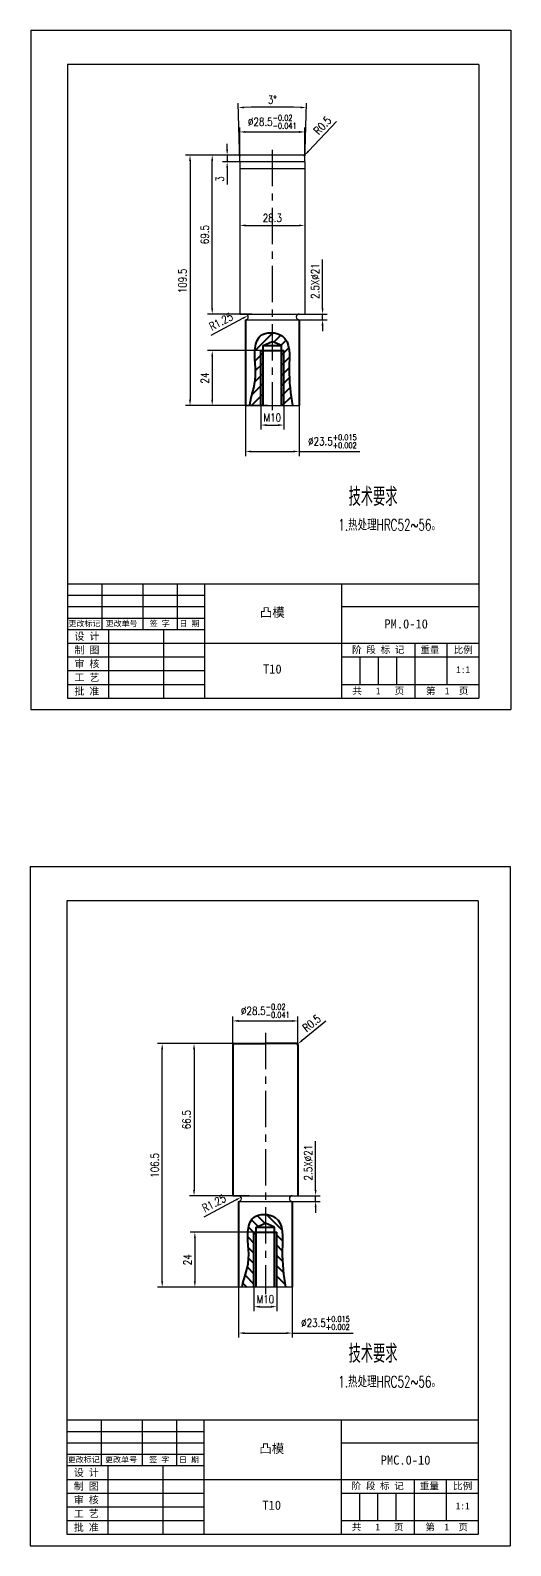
# Model space of a CAD drawing. Extents: x -23172 to -18855, y 7404 to 10591.
# Drawn here: x -20260 to -20050, y 8848 to 9510 of the extents above; entities that cross this region are included whole.
import ezdxf
from ezdxf.enums import TextEntityAlignment as Align

# ---------------------------------------------------------------- set-up
doc = ezdxf.new("R2010")
doc.units = 0
doc.header["$LTSCALE"] = 10
doc.linetypes.add('CENTER', pattern=[50.8, 31.75, -6.35, 6.35, -6.35])
doc.layers.get('DEFPOINTS').update_dxf_attribs({"linetype": 'CONTINUOUS'})
for name, color, linetype in [('2细线层', 3, 'CONTINUOUS'), ('3中心线层', 1, 'CENTER'), ('6文字层', 3, 'CONTINUOUS'), ('7标注层', 4, 'CONTINUOUS'), ('CONT', 3, 'CONTINUOUS'), ('TEXT', 1, 'CONTINUOUS')]:
    doc.layers.add(name, color=color, linetype=linetype)
doc.layers.add('YELLOW', color=2, linetype='CONTINUOUS', lineweight=40)
doc.styles.add('CHINA1', font='')
doc.styles.add('PC_TEXTSTYLE', font='txt.shx', dxfattribs={"width": 0.8, "bigfont": 'hzfs.shx'})
doc.styles.get('CHINA1').set_extended_font_data('SimSun')
doc.dimstyles.new('TH_GBDIM', dxfattribs={"dimtxt": 3.5, "dimasz": 2.5, "dimexe": 2, "dimexo": 0, "dimgap": 1.5, "dimtad": 1, "dimdec": 1, "dimzin": 0, "dimdsep": 46, "dimtxsty": 'PC_TEXTSTYLE', "dimcen": 2.5, "dimadec": 0, "dimazin": 0, "dimtfac": 0.714286, "dimtdec": 4, "dimtmove": 0, "dimatfit": 3, "dimfxl": 1, "dimtolj": 1, "dimtzin": 0, "dimarcsym": 0})

# ---------------------------------------------------------------- blocks, each defined once
blk = doc.blocks.new('*D273')
at = {"layer": '7标注层', "color": 0, "lineweight": -2, "ltscale": 0.5}
for p, q in [((-20168.14, 9452.63), (-20168.82, 9478.41)), ((-20139.64, 9452.63), (-20138.97, 9478.41))]:
    blk.add_line(p, q, dxfattribs=at)
blk.add_arc((-20153.89, 8908.45), 568.16, 88.75211, 91.24789, dxfattribs=at)
at = {"layer": '7标注层', "color": 0, "lineweight": -3, "ltscale": 0.5}
for points in [[(-20166.26, 9476.05), (-20166.28, 9476.88), (-20168.76, 9476.41)], [(-20141.51, 9476.88), (-20141.53, 9476.05), (-20139.02, 9476.41)]]:
    blk.add_solid(points, dxfattribs=at)
at = {"layer": 'DEFPOINTS', "color": 0, "lineweight": -3, "ltscale": 0.5}
for p in [(-20148.93, 9476.58), (-20168.14, 9452.63), (-20168.06, 9449.63), (-20139.72, 9449.63), (-20139.64, 9452.63)]:
    blk.add_point(p, dxfattribs=at)
at = {"layer": '7标注层', "color": 0, "lineweight": -3, "ltscale": 0.5, "insert": (-20153.89, 9479.85), "char_height": 3.5, "attachment_point": 5, "style": 'PC_TEXTSTYLE'}
blk.add_mtext('\\A1;3%%d{}{}', dxfattribs=at)
blk = doc.blocks.new('*D272')
at = {"layer": '7标注层', "color": 0, "lineweight": -2, "ltscale": 0.5}
for p, q in [((-20168.14, 9453.14), (-20168.14, 9467.77)), ((-20165.64, 9465.77), (-20142.14, 9465.77)), ((-20139.64, 9453.14), (-20139.64, 9467.77))]:
    blk.add_line(p, q, dxfattribs=at)
at = {"layer": '7标注层', "color": 0, "lineweight": -3, "ltscale": 0.5}
for points in [[(-20165.64, 9466.19), (-20165.64, 9465.35), (-20168.14, 9465.77)], [(-20142.14, 9466.19), (-20142.14, 9465.35), (-20139.64, 9465.77)]]:
    blk.add_solid(points, dxfattribs=at)
at = {"layer": 'DEFPOINTS', "color": 0, "lineweight": -3, "ltscale": 0.5}
for p in [(-20139.64, 9465.77), (-20168.14, 9453.14), (-20139.64, 9453.14)]:
    blk.add_point(p, dxfattribs=at)
at = {"layer": '7标注层', "color": 0, "lineweight": -3, "ltscale": 0.5, "insert": (-20153.89, 9470.19), "char_height": 3.5, "attachment_point": 5, "style": 'PC_TEXTSTYLE'}
blk.add_mtext('\\A1;%%c28.5{}{\\H0.7143x;\\S-0.02^ -0.041;}', dxfattribs=at)
blk = doc.blocks.new('*D274')
at = {"layer": '7标注层', "color": 0, "lineweight": -2, "ltscale": 0.5}
for p, q in [((-20173.65, 9458.13), (-20173.65, 9460.63)), ((-20142.63, 9455.63), (-20175.65, 9455.63)), ((-20142.63, 9452.63), (-20175.65, 9452.63)), ((-20173.65, 9455.63), (-20173.65, 9452.63)), ((-20173.65, 9450.13), (-20173.65, 9442.76))]:
    blk.add_line(p, q, dxfattribs=at)
at = {"layer": '7标注层', "color": 0, "lineweight": -3, "ltscale": 0.5}
for points in [[(-20174.07, 9458.13), (-20173.23, 9458.13), (-20173.65, 9455.63)], [(-20174.07, 9450.13), (-20173.23, 9450.13), (-20173.65, 9452.63)]]:
    blk.add_solid(points, dxfattribs=at)
at = {"layer": 'DEFPOINTS', "color": 0, "lineweight": -3, "ltscale": 0.5}
for p in [(-20173.65, 9455.63), (-20142.63, 9455.63), (-20142.63, 9452.63)]:
    blk.add_point(p, dxfattribs=at)
at = {"layer": '7标注层', "color": 0, "lineweight": -3, "ltscale": 0.5, "insert": (-20176.9, 9445.2), "char_height": 3.5, "attachment_point": 5, "rotation": 90, "style": 'PC_TEXTSTYLE'}
blk.add_mtext('\\A1;3{}{}', dxfattribs=at)
blk = doc.blocks.new('*D275')
at = {"layer": '7标注层', "color": 0, "lineweight": -2, "ltscale": 0.5}
for p, q in [((-20125.82, 9470.37), (-20138.09, 9457.32)), ((-20140.14, 9455.13), (-20139.8, 9455.5))]:
    blk.add_line(p, q, dxfattribs=at)
at = {"layer": '7标注层', "color": 0, "lineweight": -3, "ltscale": 0.5}
blk.add_solid([(-20138.39, 9457.6), (-20137.78, 9457.03), (-20139.8, 9455.5)], dxfattribs=at)
at = {"layer": 'DEFPOINTS', "color": 0, "lineweight": -3, "ltscale": 0.5}
for p in [(-20140.14, 9455.13), (-20139.8, 9455.5)]:
    blk.add_point(p, dxfattribs=at)
at = {"layer": '7标注层', "color": 0, "lineweight": -3, "ltscale": 0.5, "insert": (-20131.93, 9468.61), "char_height": 3.5, "attachment_point": 5, "rotation": 46.78057, "style": 'PC_TEXTSTYLE'}
blk.add_mtext('\\A1;R0.5{}{}', dxfattribs=at)
blk = doc.blocks.new('*D276')
at = {"layer": '7标注层', "color": 0, "lineweight": -2, "ltscale": 0.5}
for p, q in [((-20163.32, 9455.63), (-20191.89, 9455.63)), ((-20189.89, 9453.13), (-20189.89, 9348.63)), ((-20163.32, 9346.13), (-20191.89, 9346.13))]:
    blk.add_line(p, q, dxfattribs=at)
at = {"layer": '7标注层', "color": 0, "lineweight": -3, "ltscale": 0.5}
for points in [[(-20190.3, 9453.13), (-20189.47, 9453.13), (-20189.89, 9455.63)], [(-20190.3, 9348.63), (-20189.47, 9348.63), (-20189.89, 9346.13)]]:
    blk.add_solid(points, dxfattribs=at)
at = {"layer": 'DEFPOINTS', "color": 0, "lineweight": -3, "ltscale": 0.5}
for p in [(-20163.32, 9455.63), (-20189.89, 9346.13), (-20163.32, 9346.13)]:
    blk.add_point(p, dxfattribs=at)
at = {"layer": '7标注层', "color": 0, "lineweight": -3, "ltscale": 0.5, "insert": (-20193.14, 9400.61), "char_height": 3.5, "attachment_point": 5, "rotation": 90, "style": 'PC_TEXTSTYLE'}
blk.add_mtext('\\A1;109.5{}{}', dxfattribs=at)
blk = doc.blocks.new('*D277')
at = {"layer": '7标注层', "color": 0, "lineweight": -2, "ltscale": 0.5}
for p, q in [((-20162.78, 9455.63), (-20182.18, 9455.63)), ((-20180.18, 9388.63), (-20180.18, 9453.13)), ((-20162.78, 9386.13), (-20182.18, 9386.13))]:
    blk.add_line(p, q, dxfattribs=at)
at = {"layer": '7标注层', "color": 0, "lineweight": -3, "ltscale": 0.5}
for points in [[(-20180.6, 9453.13), (-20179.77, 9453.13), (-20180.18, 9455.63)], [(-20180.6, 9388.63), (-20179.77, 9388.63), (-20180.18, 9386.13)]]:
    blk.add_solid(points, dxfattribs=at)
at = {"layer": 'DEFPOINTS', "color": 0, "lineweight": -3, "ltscale": 0.5}
for p in [(-20180.18, 9455.63), (-20162.78, 9455.63), (-20162.78, 9386.13)]:
    blk.add_point(p, dxfattribs=at)
at = {"layer": '7标注层', "color": 0, "lineweight": -3, "ltscale": 0.5, "insert": (-20183.43, 9420.88), "char_height": 3.5, "attachment_point": 5, "rotation": 90, "style": 'PC_TEXTSTYLE'}
blk.add_mtext('\\A1;69.5{}{}', dxfattribs=at)
blk = doc.blocks.new('*D278')
at = {"layer": '7标注层', "color": 0, "lineweight": -2, "ltscale": 0.5}
for p, q in [((-20156.01, 9370.13), (-20182.19, 9370.13)), ((-20180.19, 9367.63), (-20180.19, 9348.63)), ((-20156.01, 9346.13), (-20182.19, 9346.13))]:
    blk.add_line(p, q, dxfattribs=at)
at = {"layer": '7标注层', "color": 0, "lineweight": -3, "ltscale": 0.5}
for points in [[(-20180.61, 9367.63), (-20179.77, 9367.63), (-20180.19, 9370.13)], [(-20180.61, 9348.63), (-20179.77, 9348.63), (-20180.19, 9346.13)]]:
    blk.add_solid(points, dxfattribs=at)
at = {"layer": 'DEFPOINTS', "color": 0, "lineweight": -3, "ltscale": 0.5}
for p in [(-20156.01, 9370.13), (-20180.19, 9346.13), (-20156.01, 9346.13)]:
    blk.add_point(p, dxfattribs=at)
at = {"layer": '7标注层', "color": 0, "lineweight": -3, "ltscale": 0.5, "insert": (-20183.44, 9358.13), "char_height": 3.5, "attachment_point": 5, "rotation": 90, "style": 'PC_TEXTSTYLE'}
blk.add_mtext('\\A1;24{}{}', dxfattribs=at)
blk = doc.blocks.new('*D280')
at = {"layer": '7标注层', "color": 0, "lineweight": -2, "ltscale": 0.5}
blk.add_line((-20180.67, 9376.9), (-20166.75, 9384.29), dxfattribs=at)
at = {"layer": '7标注层', "color": 0, "lineweight": -3, "ltscale": 0.5}
blk.add_solid([(-20166.94, 9384.66), (-20166.55, 9383.93), (-20164.54, 9385.47)], dxfattribs=at)
at = {"layer": 'DEFPOINTS', "color": 0, "lineweight": -3, "ltscale": 0.5}
for p in [(-20165.64, 9384.88), (-20164.54, 9385.47)]:
    blk.add_point(p, dxfattribs=at)
at = {"layer": '7标注层', "color": 0, "lineweight": -3, "ltscale": 0.5, "insert": (-20176.34, 9382.88), "char_height": 3.5, "attachment_point": 5, "rotation": 27.9561, "style": 'PC_TEXTSTYLE'}
blk.add_mtext('\\A1;R1.25{}{}', dxfattribs=at)
blk = doc.blocks.new('*D279')
at = {"layer": '7标注层', "color": 0, "lineweight": -2, "ltscale": 0.5}
for p, q in [((-20131.89, 9388.63), (-20131.89, 9410)), ((-20143.75, 9386.13), (-20129.89, 9386.13)), ((-20143.75, 9383.63), (-20129.89, 9383.63)), ((-20131.89, 9383.63), (-20131.89, 9386.13)), ((-20131.89, 9381.13), (-20131.89, 9378.63))]:
    blk.add_line(p, q, dxfattribs=at)
at = {"layer": '7标注层', "color": 0, "lineweight": -3, "ltscale": 0.5}
for points in [[(-20132.31, 9388.63), (-20131.47, 9388.63), (-20131.89, 9386.13)], [(-20132.31, 9381.13), (-20131.47, 9381.13), (-20131.89, 9383.63)]]:
    blk.add_solid(points, dxfattribs=at)
at = {"layer": 'DEFPOINTS', "color": 0, "lineweight": -3, "ltscale": 0.5}
for p in [(-20143.75, 9386.13), (-20143.75, 9383.63), (-20131.89, 9386.13)]:
    blk.add_point(p, dxfattribs=at)
at = {"layer": '7标注层', "color": 0, "lineweight": -3, "ltscale": 0.5, "insert": (-20135.14, 9400.56), "char_height": 3.5, "attachment_point": 5, "rotation": 90, "style": 'PC_TEXTSTYLE'}
blk.add_mtext('\\A1;2.5X%%c21{}{}', dxfattribs=at)
blk = doc.blocks.new('*D282')
at = {"layer": '7标注层', "color": 0, "lineweight": -2, "ltscale": 0.5}
for p, q in [((-20165.64, 9349.15), (-20165.64, 9324.05)), ((-20142.14, 9349.15), (-20142.14, 9324.05)), ((-20163.14, 9326.05), (-20144.64, 9326.05)), ((-20142.14, 9326.05), (-20115.51, 9326.05))]:
    blk.add_line(p, q, dxfattribs=at)
at = {"layer": '7标注层', "color": 0, "lineweight": -3, "ltscale": 0.5}
for points in [[(-20163.14, 9326.47), (-20163.14, 9325.64), (-20165.64, 9326.05)], [(-20144.64, 9326.47), (-20144.64, 9325.64), (-20142.14, 9326.05)]]:
    blk.add_solid(points, dxfattribs=at)
at = {"layer": 'DEFPOINTS', "color": 0, "lineweight": -3, "ltscale": 0.5}
for p in [(-20165.64, 9349.15), (-20142.14, 9349.15), (-20142.14, 9326.05)]:
    blk.add_point(p, dxfattribs=at)
at = {"layer": '7标注层', "color": 0, "lineweight": -3, "ltscale": 0.5, "insert": (-20127.58, 9330.47), "char_height": 3.5, "attachment_point": 5, "style": 'PC_TEXTSTYLE'}
blk.add_mtext('\\A1;%%c23.5{}{\\H0.7143x;\\S+0.015^ +0.002;}', dxfattribs=at)
blk = doc.blocks.new('*D281')
at = {"layer": '7标注层', "color": 0, "lineweight": -2, "ltscale": 0.5}
for p, q in [((-20158.89, 9346.54), (-20158.89, 9335.59)), ((-20148.89, 9346.54), (-20148.89, 9335.59)), ((-20156.39, 9337.59), (-20151.39, 9337.59))]:
    blk.add_line(p, q, dxfattribs=at)
at = {"layer": '7标注层', "color": 0, "lineweight": -3, "ltscale": 0.5}
for points in [[(-20156.39, 9338.01), (-20156.39, 9337.17), (-20158.89, 9337.59)], [(-20151.39, 9338.01), (-20151.39, 9337.17), (-20148.89, 9337.59)]]:
    blk.add_solid(points, dxfattribs=at)
at = {"layer": 'DEFPOINTS', "color": 0, "lineweight": -3, "ltscale": 0.5}
for p in [(-20158.89, 9346.54), (-20148.89, 9346.54), (-20148.89, 9337.59)]:
    blk.add_point(p, dxfattribs=at)
at = {"layer": '7标注层', "color": 0, "lineweight": -3, "ltscale": 0.5, "insert": (-20153.89, 9340.84), "char_height": 3.5, "attachment_point": 5, "style": 'PC_TEXTSTYLE'}
blk.add_mtext('\\A1;M10{}{}', dxfattribs=at)
blk = doc.blocks.new('*D283')
at = {"layer": '7标注层', "color": 0, "lineweight": -2, "ltscale": 0.5}
for p, q in [((-20171.18, 9065.58), (-20171.18, 9079.03)), ((-20142.68, 9065.58), (-20142.68, 9079.03)), ((-20168.68, 9077.03), (-20145.18, 9077.03))]:
    blk.add_line(p, q, dxfattribs=at)
at = {"layer": '7标注层', "color": 0, "lineweight": -3, "ltscale": 0.5}
for points in [[(-20168.68, 9077.45), (-20168.68, 9076.61), (-20171.18, 9077.03)], [(-20145.18, 9077.45), (-20145.18, 9076.61), (-20142.68, 9077.03)]]:
    blk.add_solid(points, dxfattribs=at)
at = {"layer": 'DEFPOINTS', "color": 0, "lineweight": -3, "ltscale": 0.5}
for p in [(-20142.68, 9077.03), (-20171.18, 9065.58), (-20142.68, 9065.58)]:
    blk.add_point(p, dxfattribs=at)
at = {"layer": '7标注层', "color": 0, "lineweight": -3, "ltscale": 0.5, "insert": (-20156.93, 9081.45), "char_height": 3.5, "attachment_point": 5, "style": 'PC_TEXTSTYLE'}
blk.add_mtext('\\A1;%%c28.5{}{\\H0.7143x;\\S-0.02^ -0.041;}', dxfattribs=at)
blk = doc.blocks.new('*D284')
at = {"layer": '7标注层', "color": 0, "lineweight": -2, "ltscale": 0.5}
for p, q in [((-20159.54, 9067.11), (-20204.08, 9067.11)), ((-20202.08, 8963.11), (-20202.08, 9064.61)), ((-20159.54, 8960.61), (-20204.08, 8960.61))]:
    blk.add_line(p, q, dxfattribs=at)
at = {"layer": '7标注层', "color": 0, "lineweight": -3, "ltscale": 0.5}
for points in [[(-20202.5, 9064.61), (-20201.66, 9064.61), (-20202.08, 9067.11)], [(-20202.5, 8963.11), (-20201.66, 8963.11), (-20202.08, 8960.61)]]:
    blk.add_solid(points, dxfattribs=at)
at = {"layer": 'DEFPOINTS', "color": 0, "lineweight": -3, "ltscale": 0.5}
for p in [(-20202.08, 9067.11), (-20159.54, 9067.11), (-20159.54, 8960.61)]:
    blk.add_point(p, dxfattribs=at)
at = {"layer": '7标注层', "color": 0, "lineweight": -3, "ltscale": 0.5, "insert": (-20205.33, 9013.86), "char_height": 3.5, "attachment_point": 5, "rotation": 90, "style": 'PC_TEXTSTYLE'}
blk.add_mtext('\\A1;106.5{}{}', dxfattribs=at)
blk = doc.blocks.new('*D285')
at = {"layer": '7标注层', "color": 0, "lineweight": -2, "ltscale": 0.5}
for p, q in [((-20163.95, 9067.11), (-20190.14, 9067.11)), ((-20188.14, 9064.61), (-20188.14, 9003.11)), ((-20163.95, 9000.61), (-20190.14, 9000.61))]:
    blk.add_line(p, q, dxfattribs=at)
at = {"layer": '7标注层', "color": 0, "lineweight": -3, "ltscale": 0.5}
for points in [[(-20188.56, 9064.61), (-20187.72, 9064.61), (-20188.14, 9067.11)], [(-20188.56, 9003.11), (-20187.72, 9003.11), (-20188.14, 9000.61)]]:
    blk.add_solid(points, dxfattribs=at)
at = {"layer": 'DEFPOINTS', "color": 0, "lineweight": -3, "ltscale": 0.5}
for p in [(-20163.95, 9067.11), (-20188.14, 9000.61), (-20163.95, 9000.61)]:
    blk.add_point(p, dxfattribs=at)
at = {"layer": '7标注层', "color": 0, "lineweight": -3, "ltscale": 0.5, "insert": (-20191.39, 9033.86), "char_height": 3.5, "attachment_point": 5, "rotation": 90, "style": 'PC_TEXTSTYLE'}
blk.add_mtext('\\A1;66.5{}{}', dxfattribs=at)
blk = doc.blocks.new('*D287')
at = {"layer": '7标注层', "color": 0, "lineweight": -2, "ltscale": 0.5}
blk.add_line((-20183.71, 8991.38), (-20169.79, 8998.78), dxfattribs=at)
at = {"layer": '7标注层', "color": 0, "lineweight": -3, "ltscale": 0.5}
blk.add_solid([(-20169.98, 8999.14), (-20169.59, 8998.41), (-20167.58, 8999.95)], dxfattribs=at)
at = {"layer": 'DEFPOINTS', "color": 0, "lineweight": -3, "ltscale": 0.5}
for p in [(-20168.68, 8999.36), (-20167.58, 8999.95)]:
    blk.add_point(p, dxfattribs=at)
at = {"layer": '7标注层', "color": 0, "lineweight": -3, "ltscale": 0.5, "insert": (-20179.38, 8997.36), "char_height": 3.5, "attachment_point": 5, "rotation": 27.9561, "style": 'PC_TEXTSTYLE'}
blk.add_mtext('\\A1;R1.25{}{}', dxfattribs=at)
blk = doc.blocks.new('*D286')
at = {"layer": '7标注层', "color": 0, "lineweight": -2, "ltscale": 0.5}
for p, q in [((-20134.93, 9003.11), (-20134.93, 9024.48)), ((-20146.79, 9000.61), (-20132.93, 9000.61)), ((-20134.93, 8998.11), (-20134.93, 9000.61)), ((-20146.79, 8998.11), (-20132.93, 8998.11)), ((-20134.93, 8995.61), (-20134.93, 8993.11))]:
    blk.add_line(p, q, dxfattribs=at)
at = {"layer": '7标注层', "color": 0, "lineweight": -3, "ltscale": 0.5}
for points in [[(-20135.35, 9003.11), (-20134.52, 9003.11), (-20134.93, 9000.61)], [(-20135.35, 8995.61), (-20134.52, 8995.61), (-20134.93, 8998.11)]]:
    blk.add_solid(points, dxfattribs=at)
at = {"layer": 'DEFPOINTS', "color": 0, "lineweight": -3, "ltscale": 0.5}
for p in [(-20146.79, 9000.61), (-20134.93, 9000.61), (-20146.79, 8998.11)]:
    blk.add_point(p, dxfattribs=at)
at = {"layer": '7标注层', "color": 0, "lineweight": -3, "ltscale": 0.5, "insert": (-20138.18, 9015.05), "char_height": 3.5, "attachment_point": 5, "rotation": 90, "style": 'PC_TEXTSTYLE'}
blk.add_mtext('\\A1;2.5X%%c21{}{}', dxfattribs=at)
blk = doc.blocks.new('*D288')
at = {"layer": '7标注层', "color": 0, "lineweight": -2, "ltscale": 0.5}
for p, q in [((-20168.68, 8963.63), (-20168.68, 8938.54)), ((-20145.18, 8963.63), (-20145.18, 8938.54)), ((-20166.18, 8940.54), (-20147.68, 8940.54)), ((-20145.18, 8940.54), (-20118.55, 8940.54))]:
    blk.add_line(p, q, dxfattribs=at)
at = {"layer": '7标注层', "color": 0, "lineweight": -3, "ltscale": 0.5}
for points in [[(-20166.18, 8940.95), (-20166.18, 8940.12), (-20168.68, 8940.54)], [(-20147.68, 8940.95), (-20147.68, 8940.12), (-20145.18, 8940.54)]]:
    blk.add_solid(points, dxfattribs=at)
at = {"layer": 'DEFPOINTS', "color": 0, "lineweight": -3, "ltscale": 0.5}
for p in [(-20168.68, 8963.63), (-20145.18, 8963.63), (-20145.18, 8940.54)]:
    blk.add_point(p, dxfattribs=at)
at = {"layer": '7标注层', "color": 0, "lineweight": -3, "ltscale": 0.5, "insert": (-20130.62, 8944.95), "char_height": 3.5, "attachment_point": 5, "style": 'PC_TEXTSTYLE'}
blk.add_mtext('\\A1;%%c23.5{}{\\H0.7143x;\\S+0.015^ +0.002;}', dxfattribs=at)
blk = doc.blocks.new('*D289')
at = {"layer": '7标注层', "color": 0, "lineweight": -2, "ltscale": 0.5}
for p, q in [((-20161.93, 8961.02), (-20161.93, 8950.07)), ((-20151.93, 8961.02), (-20151.93, 8950.07)), ((-20159.43, 8952.07), (-20154.43, 8952.07))]:
    blk.add_line(p, q, dxfattribs=at)
at = {"layer": '7标注层', "color": 0, "lineweight": -3, "ltscale": 0.5}
for points in [[(-20159.43, 8952.49), (-20159.43, 8951.66), (-20161.93, 8952.07)], [(-20154.43, 8952.49), (-20154.43, 8951.66), (-20151.93, 8952.07)]]:
    blk.add_solid(points, dxfattribs=at)
at = {"layer": 'DEFPOINTS', "color": 0, "lineweight": -3, "ltscale": 0.5}
for p in [(-20161.93, 8961.02), (-20151.93, 8961.02), (-20151.93, 8952.07)]:
    blk.add_point(p, dxfattribs=at)
at = {"layer": '7标注层', "color": 0, "lineweight": -3, "ltscale": 0.5, "insert": (-20156.93, 8955.32), "char_height": 3.5, "attachment_point": 5, "style": 'PC_TEXTSTYLE'}
blk.add_mtext('\\A1;M10{}{}', dxfattribs=at)
blk = doc.blocks.new('*D297')
at = {"layer": '7标注层', "color": 0, "lineweight": -2, "ltscale": 0.5}
for p, q in [((-20158.48, 8984.61), (-20189.78, 8984.61)), ((-20187.78, 8982.11), (-20187.78, 8963.11)), ((-20158.48, 8960.61), (-20189.78, 8960.61))]:
    blk.add_line(p, q, dxfattribs=at)
at = {"layer": '7标注层', "color": 0, "lineweight": -3, "ltscale": 0.5}
for points in [[(-20188.19, 8982.11), (-20187.36, 8982.11), (-20187.78, 8984.61)], [(-20188.19, 8963.11), (-20187.36, 8963.11), (-20187.78, 8960.61)]]:
    blk.add_solid(points, dxfattribs=at)
at = {"layer": 'DEFPOINTS', "color": 0, "lineweight": -3, "ltscale": 0.5}
for p in [(-20158.48, 8984.61), (-20187.78, 8960.61), (-20158.48, 8960.61)]:
    blk.add_point(p, dxfattribs=at)
at = {"layer": '7标注层', "color": 0, "lineweight": -3, "ltscale": 0.5, "insert": (-20191.03, 8972.61), "char_height": 3.5, "attachment_point": 5, "rotation": 90, "style": 'PC_TEXTSTYLE'}
blk.add_mtext('\\A1;24{}{}', dxfattribs=at)
blk = doc.blocks.new('*D298')
at = {"layer": '7标注层', "color": 0, "lineweight": -2, "ltscale": 0.5}
for p, q in [((-20130.39, 9076.92), (-20140.85, 9068.49)), ((-20143.18, 9066.61), (-20142.79, 9066.93))]:
    blk.add_line(p, q, dxfattribs=at)
at = {"layer": '7标注层', "color": 0, "lineweight": -3, "ltscale": 0.5}
blk.add_solid([(-20141.11, 9068.82), (-20140.59, 9068.17), (-20142.79, 9066.93)], dxfattribs=at)
at = {"layer": 'DEFPOINTS', "color": 0, "lineweight": -3, "ltscale": 0.5}
for p in [(-20143.18, 9066.61), (-20142.79, 9066.93)]:
    blk.add_point(p, dxfattribs=at)
at = {"layer": '7标注层', "color": 0, "lineweight": -3, "ltscale": 0.5, "insert": (-20136.68, 9076.02), "char_height": 3.5, "attachment_point": 5, "rotation": 38.84844, "style": 'PC_TEXTSTYLE'}
blk.add_mtext('\\A1;R0.5', dxfattribs=at)
blk = doc.blocks.new('*D302')
at = {"layer": '7标注层', "color": 0, "lineweight": -2, "ltscale": 0.5}
for p, q in [((-20168.06, 9426.93), (-20168.06, 9422.89)), ((-20165.56, 9424.89), (-20142.22, 9424.89)), ((-20139.72, 9426.93), (-20139.72, 9422.89))]:
    blk.add_line(p, q, dxfattribs=at)
at = {"layer": '7标注层', "color": 0, "lineweight": -3, "ltscale": 0.5}
for points in [[(-20165.56, 9425.31), (-20165.56, 9424.47), (-20168.06, 9424.89)], [(-20142.22, 9425.31), (-20142.22, 9424.47), (-20139.72, 9424.89)]]:
    blk.add_solid(points, dxfattribs=at)
at = {"layer": 'DEFPOINTS', "color": 0, "lineweight": -3, "ltscale": 0.5}
for p in [(-20168.06, 9426.93), (-20139.72, 9426.93), (-20139.72, 9424.89)]:
    blk.add_point(p, dxfattribs=at)
at = {"layer": '7标注层', "color": 0, "lineweight": -3, "ltscale": 0.5, "insert": (-20153.89, 9428.14), "char_height": 3.5, "attachment_point": 5, "style": 'PC_TEXTSTYLE'}
blk.add_mtext('\\A1;28.3', dxfattribs=at)

msp = doc.modelspace()

# ---------------------------------------------------------------- hatches: boundary and pattern name
at = {"layer": '2细线层', "lineweight": 40}
h = msp.add_hatch(dxfattribs=at)
h.set_pattern_fill('ANSI31', color=256, style=0)
edge = h.paths.add_edge_path()
edge.add_line((-20158.89, 9370.13), (-20157.89, 9370.13))
edge.add_line((-20157.89, 9370.13), (-20157.89, 9372.44))
edge.add_line((-20157.89, 9372.44), (-20153.89, 9374.16))
edge.add_line((-20153.89, 9374.16), (-20153.89, 9377.95))
edge.add_spline(control_points=[(-20153.89, 9377.95), (-20155.83, 9378.09), (-20160.32, 9377.15), (-20162.72, 9366.31), (-20159.7, 9359.68), (-20163.27, 9349.69), (-20163.73, 9346.13)], knot_values=[6.268247, 6.268247, 6.268247, 6.268247, 11.496971, 18.208217, 34.718539, 39.326836, 39.326836, 39.326836, 39.326836], degree=3, periodic=0)
edge.add_line((-20163.73, 9346.13), (-20158.89, 9346.13))
edge.add_line((-20158.89, 9346.13), (-20158.89, 9370.13))
h.paths.add_polyline_path([(-20157.89, 9370.13), (-20158.89, 9370.13), (-20158.89, 9346.13), (-20157.89, 9346.13)], flags=16)
h.paths.add_polyline_path([(-20148.89, 9370.13), (-20149.89, 9370.13), (-20149.89, 9346.13), (-20148.89, 9346.13)], flags=17)
edge = h.paths.add_edge_path()
edge.add_line((-20148.89, 9346.13), (-20145.08, 9346.13))
edge.add_spline(control_points=[(-20145.08, 9346.13), (-20145.88, 9351.18), (-20147.23, 9360.96), (-20145.46, 9375.69), (-20152.32, 9377.83), (-20153.89, 9377.95)], knot_values=[39.326836, 39.326836, 39.326836, 39.326836, 55.484272, 70.059847, 74.3015, 74.3015, 74.3015, 74.3015], degree=3, periodic=0)
edge.add_line((-20153.89, 9377.95), (-20153.89, 9374.16))
edge.add_line((-20153.89, 9374.16), (-20149.89, 9372.44))
edge.add_line((-20149.89, 9372.44), (-20149.89, 9370.13))
edge.add_line((-20149.89, 9370.13), (-20148.89, 9370.13))
edge.add_line((-20148.89, 9370.13), (-20148.89, 9346.13))
h = msp.add_hatch(dxfattribs=at)
h.set_pattern_fill('ANSI31', color=256, angle=90, style=0)
h.set_pattern_definition([(135, (1475.9458, -848.899), (-2.24506403, -2.24506403), [])])
edge = h.paths.add_edge_path()
edge.add_spline(control_points=[(-20148.12, 8960.61), (-20148.92, 8965.66), (-20150.27, 8975.45), (-20148.5, 8990.18), (-20155.36, 8992.32), (-20156.93, 8992.43)], knot_values=[39.326836, 39.326836, 39.326836, 39.326836, 55.484272, 70.059847, 74.3015, 74.3015, 74.3015, 74.3015], degree=3, periodic=0)
edge.add_line((-20156.93, 8992.43), (-20156.93, 8988.64))
edge.add_line((-20156.93, 8988.64), (-20152.93, 8986.92))
edge.add_line((-20152.93, 8986.92), (-20152.93, 8984.61))
edge.add_line((-20152.93, 8984.61), (-20151.93, 8984.61))
edge.add_line((-20151.93, 8984.61), (-20151.93, 8979.61))
edge.add_line((-20151.93, 8979.61), (-20151.93, 8960.61))
edge.add_line((-20151.93, 8960.61), (-20148.12, 8960.61))
h.paths.add_polyline_path([(-20161.93, 8979.61), (-20160.93, 8980.61), (-20160.93, 8984.61), (-20161.93, 8984.61)], flags=17)
edge = h.paths.add_edge_path()
edge.add_line((-20160.93, 8986.92), (-20156.93, 8988.64))
edge.add_line((-20156.93, 8988.64), (-20156.93, 8992.43))
edge.add_spline(control_points=[(-20156.93, 8992.43), (-20158.87, 8992.58), (-20163.36, 8991.63), (-20165.76, 8980.79), (-20162.58, 8973.82), (-20166.82, 8962.8), (-20167.09, 8960.61)], knot_values=[4.836071, 4.836071, 4.836071, 4.836071, 10.064795, 16.776041, 33.286363, 39.326836, 39.326836, 39.326836, 39.326836], degree=3, periodic=0)
edge.add_line((-20167.09, 8960.61), (-20161.93, 8960.61))
edge.add_line((-20161.93, 8960.61), (-20161.93, 8979.61))
edge.add_line((-20161.93, 8979.61), (-20161.93, 8984.61))
edge.add_line((-20161.93, 8984.61), (-20160.93, 8984.61))
edge.add_line((-20160.93, 8984.61), (-20160.93, 8986.92))

# ---------------------------------------------------------------- linework, layer by layer
for p, q in [((-20158.89, 9346.13), (-20158.89, 9370.13)), ((-20148.89, 9346.13), (-20148.89, 9370.13)), ((-20161.93, 8960.61), (-20161.93, 8984.61)), ((-20151.93, 8960.61), (-20151.93, 8984.61))]:
    msp.add_line(p, q, dxfattribs=at)
for points, knots in [([(-20163.73, 9346.13), (-20163.27, 9349.69), (-20159.7, 9359.68), (-20162.72, 9366.31), (-20159.96, 9378.77), (-20145.19, 9377.9), (-20147.23, 9360.96), (-20145.88, 9351.18), (-20145.08, 9346.13)], [6.268247, 6.268247, 6.268247, 6.268247, 10.876543, 27.386865, 34.098111, 43.568489, 58.144063, 74.3015, 74.3015, 74.3015, 74.3015]), ([(-20167.09, 8960.61), (-20166.82, 8962.8), (-20162.58, 8973.82), (-20165.76, 8980.79), (-20163.01, 8993.25), (-20148.23, 8992.38), (-20150.27, 8975.45), (-20148.92, 8965.66), (-20148.12, 8960.61)], [4.836071, 4.836071, 4.836071, 4.836071, 10.876543, 27.386865, 34.098111, 43.568489, 58.144063, 74.3015, 74.3015, 74.3015, 74.3015])]:
    msp.add_open_spline(points, degree=3, knots=knots, dxfattribs=at)
at = {"layer": '3中心线层', "lineweight": -3, "ltscale": 0.05}
for p, q in [((-20153.89, 9457.97), (-20153.89, 9344.11)), ((-20156.93, 9071.8), (-20156.93, 8957.5))]:
    msp.add_line(p, q, dxfattribs=at)
at = {"layer": 'CONT', "lineweight": -3}
for p, q in [((-20228.55, 9268.21), (-20228.55, 9248.21)), ((-20210.55, 9268.21), (-20210.55, 9248.21)), ((-20195.55, 9268.21), (-20195.55, 9248.21)), ((-20183.55, 9268.21), (-20183.55, 9218.21)), ((-20123.55, 9268.21), (-20123.55, 9218.21)), ((-20243.55, 9263.21), (-20183.55, 9263.21)), ((-20243.55, 9258.21), (-20183.55, 9258.21)), ((-20123.55, 9258.21), (-20063.55, 9258.21)), ((-20243.55, 9253.21), (-20183.55, 9253.21)), ((-20225.55, 9248.21), (-20225.55, 9218.21)), ((-20201.55, 9248.21), (-20201.55, 9218.21)), ((-20243.55, 9242.21), (-20063.55, 9242.21)), ((-20091.55, 9242.21), (-20091.55, 9218.21)), ((-20077.55, 9242.21), (-20077.55, 9224.21)), ((-20243.55, 9236.21), (-20183.55, 9236.21)), ((-20123.55, 9236.21), (-20063.55, 9236.21)), ((-20115.55, 9236.21), (-20115.55, 9224.21)), ((-20107.55, 9236.21), (-20107.55, 9224.21)), ((-20099.55, 9236.21), (-20099.55, 9224.21)), ((-20243.55, 9230.21), (-20183.55, 9230.21)), ((-20243.55, 9224.21), (-20183.55, 9224.21)), ((-20123.55, 9224.21), (-20063.55, 9224.21)), ((-20228.8, 8902.57), (-20228.8, 8882.57)), ((-20210.8, 8902.57), (-20210.8, 8882.57)), ((-20195.8, 8902.57), (-20195.8, 8882.57)), ((-20183.8, 8902.57), (-20183.8, 8852.57)), ((-20123.8, 8902.57), (-20123.8, 8852.57)), ((-20243.8, 8897.57), (-20183.8, 8897.57)), ((-20243.8, 8892.57), (-20183.8, 8892.57)), ((-20243.8, 8887.57), (-20183.8, 8887.57)), ((-20123.8, 8892.57), (-20063.8, 8892.57)), ((-20225.8, 8882.57), (-20225.8, 8852.57)), ((-20201.8, 8882.57), (-20201.8, 8852.57)), ((-20243.8, 8876.57), (-20063.8, 8876.57)), ((-20091.8, 8876.57), (-20091.8, 8852.57)), ((-20077.8, 8876.57), (-20077.8, 8858.57)), ((-20243.8, 8870.57), (-20183.8, 8870.57)), ((-20123.8, 8870.57), (-20063.8, 8870.57)), ((-20115.8, 8870.57), (-20115.8, 8858.57)), ((-20107.8, 8870.57), (-20107.8, 8858.57)), ((-20099.8, 8870.57), (-20099.8, 8858.57)), ((-20243.8, 8864.57), (-20183.8, 8864.57)), ((-20243.8, 8858.57), (-20183.8, 8858.57)), ((-20123.8, 8858.57), (-20063.8, 8858.57))]:
    msp.add_line(p, q, dxfattribs=at)
at = {"layer": 'DEFPOINTS', "lineweight": -3}
for p, q in [((-20259.55, 9510.21), (-20259.55, 9213.21)), ((-20259.55, 9510.21), (-20049.55, 9510.21)), ((-20049.55, 9510.21), (-20049.55, 9213.21)), ((-20259.55, 9213.21), (-20049.55, 9213.21)), ((-20259.8, 9144.57), (-20259.8, 8847.57)), ((-20259.8, 9144.57), (-20049.8, 9144.57)), ((-20049.8, 9144.57), (-20049.8, 8847.57)), ((-20259.8, 8847.57), (-20049.8, 8847.57))]:
    msp.add_line(p, q, dxfattribs=at)
at = {"layer": 'YELLOW', "lineweight": -3}
for p, q in [((-20243.55, 9495.21), (-20243.55, 9218.21)), ((-20063.55, 9495.21), (-20243.55, 9495.21)), ((-20063.55, 9495.21), (-20063.55, 9218.21)), ((-20243.55, 9268.21), (-20063.55, 9268.21)), ((-20243.55, 9248.21), (-20183.55, 9248.21)), ((-20243.55, 9218.21), (-20063.55, 9218.21)), ((-20243.8, 9129.57), (-20243.8, 8852.57)), ((-20063.8, 9129.57), (-20243.8, 9129.57)), ((-20063.8, 9129.57), (-20063.8, 8852.57)), ((-20243.8, 8902.57), (-20063.8, 8902.57)), ((-20243.8, 8882.57), (-20183.8, 8882.57)), ((-20243.8, 8852.57), (-20063.8, 8852.57))]:
    msp.add_line(p, q, dxfattribs=at)
at = {"layer": 'YELLOW', "lineweight": -3, "ltscale": 0.5}
for p, q in [((-20168.14, 9452.63), (-20168.14, 9455.13)), ((-20168.14, 9452.63), (-20168.06, 9449.63)), ((-20139.64, 9452.63), (-20168.14, 9452.63)), ((-20139.72, 9449.63), (-20168.06, 9449.63)), ((-20168.06, 9449.63), (-20168.06, 9386.13)), ((-20140.14, 9455.63), (-20167.64, 9455.63)), ((-20140.14, 9455.63), (-20167.64, 9455.63)), ((-20139.64, 9452.63), (-20139.72, 9449.63)), ((-20139.72, 9449.63), (-20139.72, 9386.13)), ((-20139.64, 9452.63), (-20139.64, 9455.63)), ((-20139.64, 9452.63), (-20139.64, 9455.13)), ((-20168.06, 9386.13), (-20139.72, 9386.13)), ((-20165.64, 9383.63), (-20142.14, 9383.63)), ((-20165.64, 9346.13), (-20142.14, 9346.13)), ((-20171.18, 9000.61), (-20142.68, 9000.61)), ((-20171.1, 9000.61), (-20142.76, 9000.61)), ((-20168.68, 8998.11), (-20145.18, 8998.11)), ((-20145.18, 8960.61), (-20168.68, 8960.61))]:
    msp.add_line(p, q, dxfattribs=at)
at = {"layer": 'YELLOW', "lineweight": 40, "ltscale": 7}
for p, q in [((-20165.64, 9383.63), (-20165.64, 9346.13)), ((-20142.14, 9383.63), (-20142.14, 9346.13)), ((-20158.89, 9370.13), (-20148.89, 9370.13)), ((-20157.89, 9372.44), (-20153.89, 9374.16)), ((-20157.89, 9372.44), (-20149.89, 9372.44)), ((-20157.89, 9346.13), (-20157.89, 9372.44)), ((-20149.89, 9372.44), (-20153.89, 9374.16)), ((-20149.89, 9346.13), (-20149.89, 9372.44)), ((-20168.68, 8998.11), (-20168.68, 8960.61)), ((-20145.18, 8998.11), (-20145.18, 8960.61)), ((-20160.93, 8986.92), (-20156.93, 8988.64)), ((-20160.93, 8960.61), (-20160.93, 8986.92)), ((-20160.93, 8986.92), (-20152.93, 8986.92)), ((-20152.93, 8986.92), (-20156.93, 8988.64)), ((-20152.93, 8960.61), (-20152.93, 8986.92)), ((-20161.93, 8984.61), (-20151.93, 8984.61))]:
    msp.add_line(p, q, dxfattribs=at)
at = {"layer": 'YELLOW', "lineweight": 40}
for p, q in [((-20171.18, 9066.61), (-20171.18, 9000.61)), ((-20170.68, 9067.11), (-20156.93, 9067.11)), ((-20143.18, 9067.11), (-20156.93, 9067.11)), ((-20142.68, 9066.61), (-20142.68, 9000.61))]:
    msp.add_line(p, q, dxfattribs=at)
at = {"layer": 'YELLOW', "lineweight": -3, "ltscale": 0.5}
for centre, radius, start, end in [((-20167.64, 9455.13), 0.5, 90, 180), ((-20167.64, 9455.13), 0.5, 90, 180), ((-20140.14, 9455.13), 0.5, 0, 90), ((-20140.14, 9455.13), 0.5, 0, 90), ((-20165.64, 9384.88), 1.25, 270, 90), ((-20142.14, 9384.88), 1.25, 90, 270), ((-20168.68, 8999.36), 1.25, 270, 90), ((-20145.18, 8999.36), 1.25, 90, 270)]:
    msp.add_arc(centre, radius, start, end, dxfattribs=at)
at = {"layer": 'YELLOW', "lineweight": 40}
for centre, start, end in [((-20170.68, 9066.61), 90, 180), ((-20143.18, 9066.61), 0, 90)]:
    msp.add_arc(centre, 0.5, start, end, dxfattribs=at)

# ---------------------------------------------------------------- texts
at = {"layer": '6文字层', "lineweight": -3, "ltscale": 0.5, "style": 'PC_TEXTSTYLE', "width": 0.667}
for s, height, p in [('技术要求', 8, (-20120.48, 9302.24)), ('1.热处理HRC52~56。', 5, (-20125.03, 9291.46)), ('技术要求', 8, (-20120.48, 8927.55)), ('1.热处理HRC52~56。', 5, (-20125.03, 8916.77))]:
    msp.add_text(s, height=height, dxfattribs=at).set_placement(p)
at = {"layer": 'TEXT', "lineweight": -3, "style": 'CHINA1'}
for s, height, p in [('凸模', 4, (-20153.88, 9253.69)), ('更改标记', 2.5, (-20236.15, 9249.58)), ('更改单号', 2.5, (-20219.83, 9249.58)), ('签 字', 2.5, (-20203.15, 9249.58)), ('日 期', 2.5, (-20190.13, 9249.58)), ('PM.0-10', 4, (-20095.31, 9248.65)), ('阶 段 标 记', 3, (-20107.52, 9237.86)), ('重量', 3, (-20084.9, 9237.8)), ('比例', 3, (-20070.34, 9237.8)), ('T10', 4, (-20153.88, 9228.91)), ('1:1', 3, (-20070.34, 9229.12)), ('共   1   页', 3, (-20107.52, 9219.86)), ('第  1  页', 3, (-20077.35, 9219.86)), ('更改标记', 2.5, (-20236.4, 8883.94)), ('更改单号', 2.5, (-20220.08, 8883.94)), ('签 字', 2.5, (-20203.4, 8883.94)), ('日 期', 2.5, (-20190.39, 8883.94)), ('凸模', 4, (-20154.14, 8888.05)), ('PMC.0-10', 4, (-20095.56, 8883.01)), ('阶 段 标 记', 3, (-20107.78, 8872.22)), ('重量', 3, (-20085.15, 8872.16)), ('比例', 3, (-20070.59, 8872.16)), ('T10', 4, (-20154.14, 8863.27)), ('1:1', 3, (-20070.59, 8863.48)), ('共   1   页', 3, (-20107.78, 8854.22)), ('第  1  页', 3, (-20077.6, 8854.22))]:
    msp.add_text(s, height=height, dxfattribs=at).set_placement(p, align=Align.CENTER)
for s, p in [('设 计', (-20240.48, 9243.63)), ('制 图', (-20240.48, 9237.63)), ('审 核', (-20240.48, 9231.63)), ('工 艺', (-20240.48, 9225.63)), ('批 准', (-20240.48, 9219.63)), ('设 计', (-20240.74, 8877.99)), ('制 图', (-20240.74, 8871.99)), ('审 核', (-20240.74, 8865.99)), ('工 艺', (-20240.74, 8859.99)), ('批 准', (-20240.74, 8853.99))]:
    msp.add_text(s, height=3.2, dxfattribs=at).set_placement(p)

# ---------------------------------------------------------------- dimensions: what is measured, and where the dimension line sits
at = {"layer": '7标注层', "lineweight": -3, "ltscale": 0.5}
dim = msp.add_angular_dim_2l(base=(-20148.93, 9476.58), line1=((-20168.14, 9452.63), (-20168.06, 9449.63)), line2=((-20139.64, 9452.63), (-20139.72, 9449.63)), text='3%%d{}{}', dimstyle='TH_GBDIM', override={"dimgap": 1.5, "dimtad": 1, "dimjust": 0, "dimtih": 1, "dimse1": 0, "dimse2": 0, "dimsd1": 0, "dimsd2": 0, "dimadec": 1}, dxfattribs=at)
dim.commit()
dim.dimension.update_dxf_attribs({"geometry": '*D273', "text_midpoint": (-20153.89, 9479.85)})
for base, p1, p2, angle, text, picture, middle in [((-20139.64, 9465.77), (-20168.14, 9453.14), (-20139.64, 9453.14), 180, '%%c<>{}{\\H0.7143x;\\S-0.02^ -0.041;}', '*D272', (-20153.89, 9470.19)), ((-20180.18, 9455.63), (-20162.78, 9386.13), (-20162.78, 9455.63), 270, '<>{}{}', '*D277', (-20183.43, 9420.88)), ((-20180.19, 9346.13), (-20156.01, 9370.13), (-20156.01, 9346.13), 90, '24{}{}', '*D278', (-20183.44, 9358.13)), ((-20142.14, 9326.05), (-20165.64, 9349.15), (-20142.14, 9349.15), 180, '%%c<>{}{\\H0.7143x;\\S+0.015^ +0.002;}', '*D282', (-20127.58, 9330.47)), ((-20148.89, 9337.59), (-20158.89, 9346.54), (-20148.89, 9346.54), 180, 'M10{}{}', '*D281', (-20153.89, 9340.84)), ((-20142.68, 9077.03), (-20171.18, 9065.58), (-20142.68, 9065.58), 180, '%%c<>{}{\\H0.7143x;\\S-0.02^ -0.041;}', '*D283', (-20156.93, 9081.45)), ((-20202.08, 9067.11), (-20159.54, 8960.61), (-20159.54, 9067.11), 270, '<>{}{}', '*D284', (-20205.33, 9013.86)), ((-20188.14, 9000.61), (-20163.95, 9067.11), (-20163.95, 9000.61), 90, '<>{}{}', '*D285', (-20191.39, 9033.86)), ((-20187.78, 8960.61), (-20158.48, 8984.61), (-20158.48, 8960.61), 90, '24{}{}', '*D297', (-20191.03, 8972.61)), ((-20145.18, 8940.54), (-20168.68, 8963.63), (-20145.18, 8963.63), 180, '%%c<>{}{\\H0.7143x;\\S+0.015^ +0.002;}', '*D288', (-20130.62, 8944.95)), ((-20151.93, 8952.07), (-20161.93, 8961.02), (-20151.93, 8961.02), 180, 'M10{}{}', '*D289', (-20156.93, 8955.32))]:
    dim = msp.add_linear_dim(base=base, p1=p1, p2=p2, angle=angle, text=text, dimstyle='TH_GBDIM', override={"dimgap": 1.5, "dimtad": 1, "dimjust": 0, "dimdec": 1, "dimlfac": 1, "dimse1": 0, "dimse2": 0, "dimsd1": 0, "dimsd2": 0}, dxfattribs=at)
    dim.commit()
    dim.dimension.update_dxf_attribs({"geometry": picture, "text_midpoint": middle})
for center, mpoint, text, picture, middle in [((-20140.14, 9455.13), (-20139.8, 9455.5), '<>{}{}', '*D275', (-20129.56, 9466.39)), ((-20165.64, 9384.88), (-20164.54, 9385.47), '<>5{}{}', '*D280', (-20174.81, 9380.01)), ((-20168.68, 8999.36), (-20167.58, 8999.95), '<>5{}{}', '*D287', (-20177.86, 8994.49))]:
    dim = msp.add_radius_dim(center=center, mpoint=mpoint, text=text, dimstyle='TH_GBDIM', override={"dimgap": 1.5, "dimtad": 1, "dimjust": 0, "dimtih": 0, "dimtoh": 0, "dimdec": 1, "dimlfac": 1, "dimse1": 0, "dimse2": 0, "dimsd1": 0, "dimsd2": 0, "dimtix": 0, "dimtofl": 1, "dimatfit": 3}, dxfattribs=at)
    dim.commit()
    dim.dimension.update_dxf_attribs({"geometry": picture, "text_midpoint": middle, "dimtype": 164})
for base, p1, p2, angle, text, picture, middle in [((-20173.65, 9455.63), (-20142.63, 9452.63), (-20142.63, 9455.63), 270, '3{}{}', '*D274', (-20173.65, 9445.2)), ((-20189.89, 9346.13), (-20163.32, 9455.63), (-20163.32, 9346.13), 90, '<>{}{}', '*D276', (-20189.89, 9400.61)), ((-20131.89, 9386.13), (-20143.75, 9383.63), (-20143.75, 9386.13), 270, '<>X%%c21{}{}', '*D279', (-20131.89, 9400.56)), ((-20134.93, 9000.61), (-20146.79, 8998.11), (-20146.79, 9000.61), 270, '<>X%%c21{}{}', '*D286', (-20134.93, 9015.05))]:
    dim = msp.add_linear_dim(base=base, p1=p1, p2=p2, angle=angle, text=text, dimstyle='TH_GBDIM', override={"dimgap": 1.5, "dimtad": 1, "dimjust": 0, "dimdec": 1, "dimlfac": 1, "dimse1": 0, "dimse2": 0, "dimsd1": 0, "dimsd2": 0}, dxfattribs=at)
    dim.commit()
    dim.dimension.update_dxf_attribs({"geometry": picture, "text_midpoint": middle, "dimtype": 160})
dim = msp.add_linear_dim(base=(-20139.72, 9424.89), p1=(-20168.06, 9426.93), p2=(-20139.72, 9426.93), angle=180, dimstyle='TH_GBDIM', override={"dimgap": 1.5, "dimtad": 1, "dimdec": 1, "dimlfac": 1, "dimse1": 0, "dimse2": 0, "dimsd1": 0, "dimsd2": 0}, dxfattribs=at)
dim.commit()
dim.dimension.update_dxf_attribs({"geometry": '*D302', "text_midpoint": (-20153.89, 9424.89), "dimtype": 160})
dim = msp.add_radius_dim(center=(-20143.18, 9066.61), mpoint=(-20142.79, 9066.93), dimstyle='TH_GBDIM', override={"dimgap": 1.5, "dimtad": 1, "dimtih": 0, "dimtoh": 0, "dimdec": 1, "dimlfac": 1, "dimse1": 0, "dimse2": 0, "dimsd1": 0, "dimsd2": 0, "dimtix": 0, "dimatfit": 3}, dxfattribs=at)
dim.commit()
dim.dimension.update_dxf_attribs({"geometry": '*D298', "text_midpoint": (-20136.68, 9076.02)})

doc.saveas('drawing.dxf')
